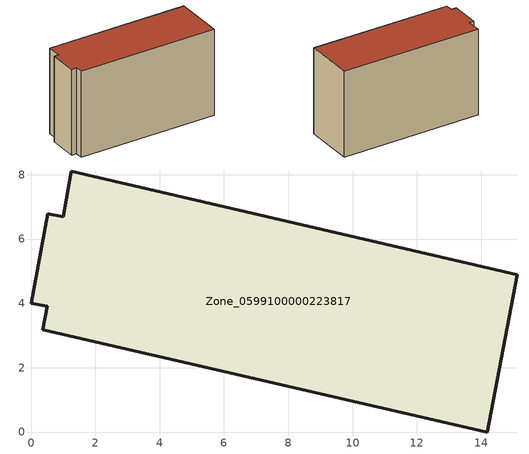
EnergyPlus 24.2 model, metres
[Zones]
Zone_0599100000223817
 floor ground (C_G): 0.37,3.19 0.5,3.91 0,4 0.52,6.79 1,6.7 1.25,8.12 15.13,4.9 14.19,0 z0
 wall outside (C_F): 0.5,3.91 0.37,3.19 14.19,0 15.13,4.9 1.25,8.12 1,6.7 0.52,6.79 0,4 0.5,3.91 z0:9.05
 roof outside (C_R): 1.25,8.12 1,6.7 0.52,6.79 0,4 0.5,3.91 0.37,3.19 14.19,0 15.13,4.9 z9.05
[BUILDING]
Pand.0599100000223817: North Axis=0; Terrain=City; Loads Convergence Tolerance Value=0.04; Temperature Convergence Tolerance Value=0.4; Solar Distribution=FullExterior; Maximum Number of Warmup Days=25; Minimum Number of Warmup Days=1
[Site:Location]
Rotterdam.The.Hague.AP_ZH_NLD Design_Conditions: Latitude=51.96; Longitude=4.45; Time Zone=1; Elevation=-4.5
[SITE:GROUNDTEMPERATURE:BUILDINGSURFACE]
18, 18, 18, 18, 18, 18, 18, 18, 18, 18, 18, 18
[MATERIAL] Thermal Absorptance=0.9; Solar Absorptance=0.7; Visible Absorptance=0.7
Name | Roughness | Thickness | Conductivity | Density | Specific Heat
G.TI.1946 | MediumSmooth | 0.15 | 1 | 540 | 1210
F.TI.1946 | Rough | 0.3 | 0.857143 | 1920 | 840
R.TI.1946 | MediumRough | 0.2 | 0.1 | 1500 | 1000
[CONSTRUCTION]
C_G: G.TI.1946
C_F: F.TI.1946
C_R: R.TI.1946
[ZONE]
Zone_0599100000223817: Type=1; Multiplier=1; Ceiling Height=Autocalculate; Volume=Autocalculate; Floor Area=autocalculate; Part of Total Floor Area=Yes
[ZONEINFILTRATION:DESIGNFLOWRATE]
Infil_Zone_0599100000223817: Zone or ZoneList or Space or SpaceList=Zone_0599100000223817; Schedule=AlwaysOn; Design Flow Rate Calculation Method=Flow/Area; Flow Rate per Floor Area=0.003; Constant Term Coefficient=1; Temperature Term Coefficient=0; Velocity Term Coefficient=0; Velocity Squared Term Coefficient=0
[HVACTEMPLATE:ZONE:IDEALLOADSAIRSYSTEM]
Zone_0599100000223817: Maximum Heating Supply Air Temperature=50; Minimum Cooling Supply Air Temperature=13; Maximum Heating Supply Air Humidity Ratio=0.0156; Minimum Cooling Supply Air Humidity Ratio=0.0077; Heating Limit=NoLimit; Cooling Limit=NoLimit; Dehumidification Control Type=ConstantSensibleHeatRatio; Cooling Sensible Heat Ratio=0.7; Dehumidification Setpoint=60; Humidification Control Type=None; Humidification Setpoint=30; Outdoor Air Method=None; Outdoor Air Flow Rate per Person=0.00944; Outdoor Air Flow Rate per Zone Floor Area=0; Outdoor Air Flow Rate per Zone=0; Demand Controlled Ventilation Type=None; Outdoor Air Economizer Type=NoEconomizer; Heat Recovery Type=None; Sensible Heat Recovery Effectiveness=0.7; Latent Heat Recovery Effectiveness=0.65
[ZONECONTROL:THERMOSTAT]
ThermostatControl_Zone_0599100000223817: Zone or ZoneList=Zone_0599100000223817; Control Type Schedule=DualSetpointControlType; Control 1=Thermostat_Zone_0599100000223817; Temperature Difference Between Cutout And Setpoint=0
[THERMOSTATSETPOINT:DUALSETPOINT]
Thermostat_Zone_0599100000223817: Heating Setpoint Temperature Schedule=HeatingSetpoint_Zone_0599100000223817; Cooling Setpoint Temperature Schedule=CoolingSetpoint_Zone_0599100000223817
[SCHEDULE:COMPACT]
HeatingSetpoint_Zone_0599100000223817: Through: 12/31, For: AllDays, Until: 24:00, 21
CoolingSetpoint_Zone_0599100000223817: Through: 12/31, For: AllDays, Until: 24:00, 24
DualSetpointControlType: Through: 12/31, For: AllDays, Until: 24:00, 4
AlwaysOn: Through: 12/31, For: AllDays, Until: 24:00, 1
